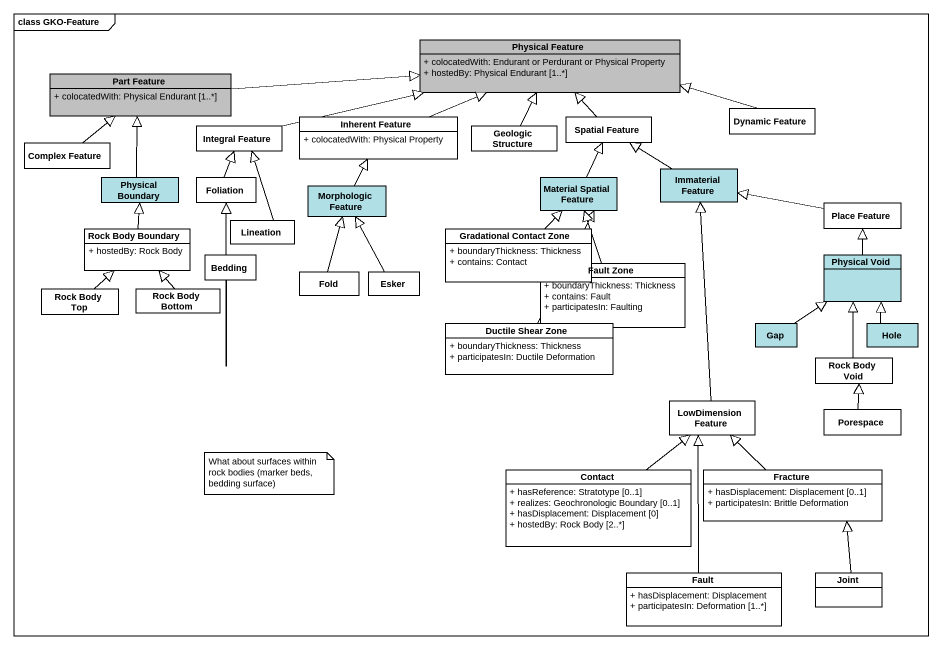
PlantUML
@startuml
mainframe class GKO-Feature
hide circle
hide empty members
skinparam classAttributeIconSize 0
class "Physical Feature" as Physical_Feature #C0C0C0 {
  + colocatedWith: Endurant or Perdurant or Physical Property
  + hostedBy: Physical Endurant [1..*]
}
class "Part Feature" as Part_Feature #C0C0C0 {
  + colocatedWith: Physical Endurant [1..*]
}
class "Integral Feature" as Integral_Feature
class "Inherent Feature" as Inherent_Feature {
  + colocatedWith: Physical Property
}
class "Geologic Structure" as Geologic_Structure
class "Spatial Feature" as Spatial_Feature
class "Dynamic Feature" as Dynamic_Feature
class "Complex Feature" as Complex_Feature
class "Physical Boundary" as Physical_Boundary #B0E0E6
class Foliation
class "Morphologic Feature" as Morphologic_Feature #B0E0E6
class "Material Spatial Feature" as Material_Spatial_Feature #B0E0E6
class "Immaterial Feature" as Immaterial_Feature #B0E0E6
class "Place Feature" as Place_Feature
class "Rock Body Boundary" as Rock_Body_Boundary {
  + hostedBy: Rock Body
}
class Lineation
class "Gradational Contact Zone" as Gradational_Contact_Zone {
  + boundaryThickness: Thickness
  + contains: Contact
}
class Bedding
class Fold
class Esker
class "Fault Zone" as Fault_Zone {
  + boundaryThickness: Thickness
  + contains: Fault
  + participatesIn: Faulting
}
class "Physical Void" as Physical_Void #B0E0E6
class "Rock Body Top" as Rock_Body_Top
class "Rock Body Bottom" as Rock_Body_Bottom
class "Ductile Shear Zone" as Ductile_Shear_Zone {
  + boundaryThickness: Thickness
  + participatesIn: Ductile Deformation
}
class Gap #B0E0E6
class "Rock Body Void" as Rock_Body_Void
class Hole #B0E0E6
class "LowDimension Feature" as LowDimension_Feature
class Porespace
class Contact {
  + hasReference: Stratotype [0..1]
  + realizes: Geochronologic Boundary [0..1]
  + hasDisplacement: Displacement [0]
  + hostedBy: Rock Body [2..*]
}
class Fracture {
  + hasDisplacement: Displacement [0..1]
  + participatesIn: Brittle Deformation
}
class Fault {
  + hasDisplacement: Displacement
  + participatesIn: Deformation [1..*]
}
class Joint
Part_Feature -right-|> Physical_Feature
Integral_Feature -right-|> Physical_Feature
Inherent_Feature -right-|> Physical_Feature
Geologic_Structure -up-|> Physical_Feature
Spatial_Feature -up-|> Physical_Feature
Dynamic_Feature -left-|> Physical_Feature
Complex_Feature -up-|> Part_Feature
Physical_Boundary -up-|> Part_Feature
Foliation -up-|> Integral_Feature
Morphologic_Feature -up-|> Inherent_Feature
Material_Spatial_Feature -up-|> Spatial_Feature
Immaterial_Feature -up-|> Spatial_Feature
Place_Feature -left-|> Immaterial_Feature
Rock_Body_Boundary -up-|> Physical_Boundary
Lineation -up-|> Integral_Feature
Gradational_Contact_Zone -up-|> Material_Spatial_Feature
Bedding -up-|> Foliation
Fold -up-|> Morphologic_Feature
Esker -up-|> Morphologic_Feature
Fault_Zone -up-|> Material_Spatial_Feature
Physical_Void -up-|> Place_Feature
Rock_Body_Top -up-|> Rock_Body_Boundary
Rock_Body_Bottom -up-|> Rock_Body_Boundary
Ductile_Shear_Zone -up-|> Material_Spatial_Feature
Gap -up-|> Physical_Void
Rock_Body_Void -up-|> Physical_Void
Hole -up-|> Physical_Void
LowDimension_Feature -up-|> Immaterial_Feature
Porespace -up-|> Rock_Body_Void
Contact -up-|> LowDimension_Feature
Fracture -up-|> LowDimension_Feature
Fault -up-|> LowDimension_Feature
Joint -up-|> Fracture
note as N1
  What about surfaces within rock bodies (marker beds, bedding surface)
end note
@enduml
